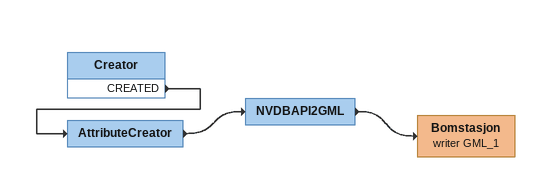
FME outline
Creator
    CREATED -> AttributeCreator
AttributeCreator
    -> NVDBAPI2GML
NVDBAPI2GML
    -> Bomstasjon (writer GML_1)
Bomstasjon (writer GML_1)
